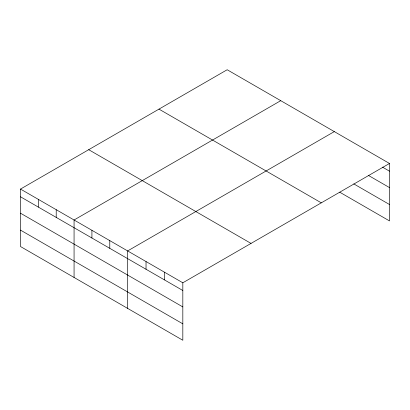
<?xml version="1.0" encoding="UTF-8"?>
<svg xmlns="http://www.w3.org/2000/svg" width="410" height="410" viewBox="0 0 410 410"><rect width="100%" height="100%" fill="white"/><g stroke="black" fill="none" stroke-linecap="round" stroke-linejoin="round"><path stroke-width="0.61" d="M339.721 192.193L389.5 220.928L389.5 163.467L227.176 69.746L20.5 189.071L20.5 246.533L182.824 340.254L182.824 282.787L389.5 163.467M280.742 100.675L74.067 219.996L74.067 277.462M334.309 131.6L127.633 250.925L127.633 308.387M382.463 167.116L389.5 171.18M368.395 175.413L389.5 187.595M353.789 183.895L389.5 204.513M158.972 109.121L321.296 202.842M88.704 149.691L251.028 243.412M20.5 189.071L182.824 282.787M20.5 196.785L182.824 290.5M20.5 213.2L182.824 306.921M20.5 230.118L182.824 323.833M164.43 272.168L164.43 279.881M146.032 261.544L146.032 269.257M109.777 240.614L109.777 248.327M91.922 230.307L91.922 238.02M56.211 209.689L56.211 217.402M38.355 199.378L38.355 207.091"/></g></svg>
